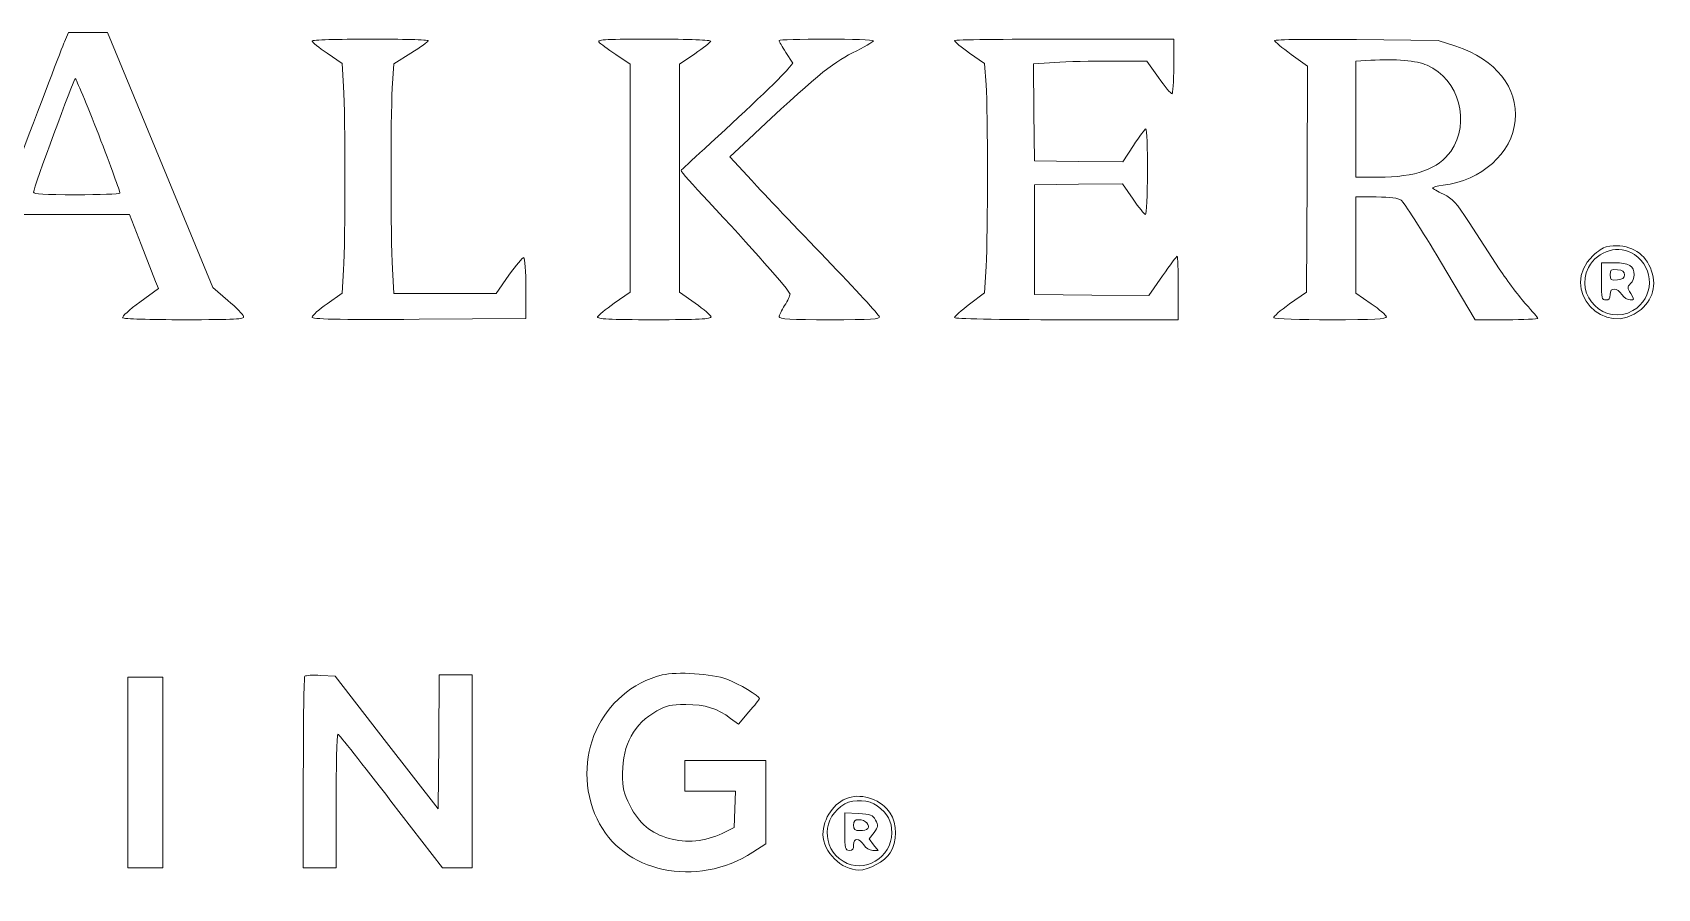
# Model space of a CAD drawing. Header units: millimetres. Extents: x -1 to 613, y -451 to 0.
# Drawn here: x 404 to 613.2, y -450.5 to -340.4 of the extents above; entities that cross this region are included whole.
import ezdxf

# ---------------------------------------------------------------- set-up
doc = ezdxf.new("R2010")
doc.units = ezdxf.units.MM
doc.layers.get('0').update_dxf_attribs({"color": 178, "lineweight": 15, "true_color": 0x000000})

msp = doc.modelspace()

# ---------------------------------------------------------------- linework, layer by layer
for p, q in [((408.63, -340.36), (408.12, -341.55)), ((411.14, -340.36), (408.63, -340.36)), ((413.65, -340.36), (411.14, -340.36)), ((420.43, -356.76), (413.65, -340.36)), ((450.51, -344.4), (452.71, -343.01)), ((500.97, -342.93), (501.85, -344.31)), ((524.62, -343.01), (526.54, -344.37)), ((550.9, -341.21), (536.79, -341.21)), ((550.9, -344.73), (550.9, -341.21)), ((584.91, -341.38), (574.41, -341.26)), ((587.19, -342.14), (584.91, -341.38)), ((441.93, -343.04), (443.85, -344.37)), ((443.85, -344.37), (444.05, -347.33)), ((450.31, -347.53), (450.51, -344.4)), ((479.07, -343.21), (480.91, -344.45)), ((480.91, -344.45), (480.91, -359.13)), ((487.26, -344.45), (489.23, -343.1)), ((487.26, -359.13), (487.26, -344.45)), ((501.85, -344.31), (501.23, -345.07)), ((526.54, -344.37), (526.74, -347.11)), ((532.84, -344.4), (535.57, -344.23)), ((532.89, -350.63), (532.84, -344.4)), ((542.88, -344.03), (547.43, -344.03)), ((547.43, -344.03), (548.92, -346.15)), ((566, -343.18), (568.11, -344.71)), ((568.11, -344.71), (568.06, -359.24)), ((574.32, -344.06), (576.24, -343.94)), ((574.32, -351.51), (574.32, -344.06)), ((532.98, -356.87), (532.89, -350.63)), ((574.32, -358.99), (574.32, -351.51)), ((493.75, -356.36), (496.15, -354.13)), ((545.7, -354.89), (544.32, -357.01)), ((427.23, -373.18), (420.43, -356.76)), ((496.57, -359.41), (493.75, -356.36)), ((538.65, -356.95), (532.98, -356.87)), ((544.32, -357.01), (538.65, -356.95)), ((480.91, -359.13), (480.91, -373.8)), ((487.26, -373.78), (487.26, -359.13)), ((568.06, -359.24), (567.97, -373.78)), ((577.23, -358.99), (574.32, -358.99)), ((532.98, -359.97), (538.65, -359.89)), ((532.98, -367.03), (532.98, -359.97)), ((538.65, -359.89), (544.29, -359.83)), ((544.29, -359.83), (545.65, -361.81)), ((574.32, -367.71), (574.32, -361.53)), ((574.32, -361.53), (576.95, -361.53)), ((402.87, -363.78), (409.67, -363.78)), ((409.67, -363.78), (416.48, -363.78)), ((416.48, -363.78), (417.97, -367.65)), ((592.78, -370.76), (588.91, -364.8)), ((417.97, -367.65), (419.83, -372.42)), ((532.98, -374.09), (532.98, -367.03)), ((574.32, -373.92), (574.32, -367.71)), ((585.24, -369.85), (589.68, -377.33)), ((607.6, -369.99), (605.93, -369.99)), ((605.93, -369.99), (605.93, -372.39)), ((444.05, -370.92), (443.85, -373.92)), ((450.51, -373.94), (450.34, -370.76)), ((465.33, -371.6), (463.66, -373.94)), ((526.74, -370.47), (526.54, -373.89)), ((549.46, -371.69), (547.68, -374.23)), ((420.2, -373.3), (417.8, -375.05)), ((419.83, -372.42), (420.2, -373.3)), ((429.15, -374.85), (427.23, -373.18)), ((443.85, -373.92), (441.93, -375.27)), ((457.09, -373.94), (450.51, -373.94)), ((463.66, -373.94), (457.09, -373.94)), ((467.5, -377.19), (467.5, -373.3)), ((480.91, -373.8), (478.87, -375.21)), ((489.29, -375.21), (487.26, -373.78)), ((526.54, -373.89), (524.62, -375.33)), ((540.34, -374.17), (532.98, -374.09)), ((547.68, -374.23), (540.34, -374.17)), ((551.46, -377.33), (551.46, -373.24)), ((567.97, -373.78), (565.8, -375.3)), ((576.3, -375.27), (574.32, -373.92)), ((453.76, -377.27), (467.5, -377.19)), ((537.07, -377.33), (551.46, -377.33)), ((589.68, -377.33), (593.71, -377.33)), ((418.54, -423.33), (416.28, -423.33)), ((416.28, -423.33), (416.28, -435.61)), ((420.79, -423.33), (418.54, -423.33)), ((420.79, -435.61), (420.79, -423.33)), ((442.95, -423.19), (441.11, -423.11)), ((449.58, -431.74), (442.95, -423.19)), ((456.35, -423.05), (456.3, -431.66)), ((458.47, -423.05), (456.35, -423.05)), ((460.59, -423.05), (458.47, -423.05)), ((460.59, -435.47), (460.59, -423.05)), ((493.86, -428.64), (494.85, -429.37)), ((494.85, -429.37), (496.2, -427.82)), ((456.21, -440.27), (449.58, -431.74)), ((456.3, -431.66), (456.21, -440.27)), ((493.18, -434.06), (487.96, -434.06)), ((487.96, -434.06), (487.96, -436.03)), ((498.4, -434.06), (493.18, -434.06)), ((498.4, -439.42), (498.4, -434.06)), ((416.28, -435.61), (416.28, -447.89)), ((420.79, -447.89), (420.79, -435.61)), ((438.86, -435.67), (438.86, -447.89)), ((460.59, -447.89), (460.59, -435.47)), ((487.96, -436.03), (487.96, -438.01)), ((487.96, -438.01), (491.21, -438.01)), ((491.21, -438.01), (494.48, -438.01)), ((494.48, -438.01), (494.4, -440.32)), ((443.09, -447.89), (443.09, -439.28)), ((450.14, -439.28), (456.78, -447.89)), ((494.4, -440.32), (494.31, -442.67)), ((498.4, -444.78), (498.4, -439.42)), ((510.31, -440.89), (508.56, -440.8)), ((508.56, -440.8), (508.56, -443.23)), ((494.31, -442.67), (492.76, -443.46)), ((511.7, -444.16), (512.32, -443.34)), ((496.71, -445.88), (498.4, -444.78)), ((512.26, -444.9), (511.7, -444.16)), ((512.83, -445.63), (512.26, -444.9)), ((512.15, -445.63), (512.83, -445.63)), ((416.28, -447.89), (418.54, -447.89)), ((418.54, -447.89), (420.79, -447.89)), ((438.86, -447.89), (440.97, -447.89)), ((440.97, -447.89), (443.09, -447.89)), ((456.78, -447.89), (458.7, -447.89)), ((458.7, -447.89), (460.59, -447.89))]:
    msp.add_line(p, q)
for points in [[(408.12, -341.55), (407.84, -342.22), (405.02, -349.62), (401.86, -357.97)], [(447.46, -341.21), (443.26, -341.21), (439.98, -341.32), (439.98, -341.46)], [(439.98, -341.46), (439.98, -341.6), (440.86, -342.31), (441.93, -343.04)], [(454.94, -341.43), (454.94, -341.29), (451.58, -341.21), (447.46, -341.21)], [(452.71, -343.01), (453.95, -342.25), (454.94, -341.55), (454.94, -341.43)], [(484.01, -341.21), (477.94, -341.21), (476.67, -341.26), (476.9, -341.57)], [(476.9, -341.57), (477.07, -341.77), (478.06, -342.5), (479.07, -343.21)], [(491.29, -341.49), (491.35, -341.32), (488.61, -341.21), (484.01, -341.21)], [(489.23, -343.1), (490.33, -342.36), (491.26, -341.63), (491.29, -341.49)], [(496.15, -354.13), (504.73, -346.09), (506.81, -344.34), (509.55, -342.98)], [(506.17, -341.21), (502.84, -341.21), (500.1, -341.29), (500.1, -341.4)], [(500.1, -341.4), (500.1, -341.49), (500.49, -342.19), (500.97, -342.93)], [(512.23, -341.43), (512.23, -341.29), (509.5, -341.21), (506.17, -341.21)], [(509.55, -342.98), (511.02, -342.25), (512.23, -341.55), (512.23, -341.43)], [(536.79, -341.21), (529.03, -341.21), (522.68, -341.29), (522.68, -341.4)], [(522.68, -341.4), (522.68, -341.55), (523.55, -342.25), (524.62, -343.01)], [(574.41, -341.26), (568.62, -341.21), (563.88, -341.26), (563.88, -341.4)], [(563.88, -341.4), (563.88, -341.52), (564.84, -342.34), (566, -343.18)], [(594.84, -351.71), (595.23, -347.42), (592.38, -343.86), (587.19, -342.14)], [(501.23, -345.07), (500.55, -345.95), (495.1, -351.14), (490.5, -355.32)], [(535.57, -344.23), (537.1, -344.11), (540.37, -344.03), (542.88, -344.03)], [(550.67, -348.26), (550.78, -348.26), (550.9, -346.68), (550.9, -344.73)], [(576.24, -343.94), (579.4, -343.75), (582.2, -343.97), (583.49, -344.57)], [(583.49, -344.57), (587.64, -346.4), (589.14, -351.9), (586.54, -355.68)], [(404.14, -360.91), (404.14, -360.34), (409.31, -346.29), (409.5, -346.29)], [(409.5, -346.29), (409.62, -346.29), (410.97, -349.56), (412.52, -353.54)], [(526.74, -347.11), (526.97, -350.63), (526.97, -366.13), (526.74, -370.47)], [(548.92, -346.15), (549.74, -347.3), (550.53, -348.26), (550.67, -348.26)], [(444.05, -347.33), (444.27, -351.2), (444.27, -367.06), (444.05, -370.92)], [(450.34, -370.76), (450.09, -366.69), (450.09, -351.59), (450.31, -347.53)], [(547.31, -352.78), (547.17, -352.78), (546.47, -353.74), (545.7, -354.89)], [(547.51, -358.28), (547.51, -355.26), (547.43, -352.78), (547.31, -352.78)], [(585.55, -360.03), (590.47, -359.47), (594.47, -355.85), (594.84, -351.71)], [(412.52, -353.54), (414.08, -357.55), (415.29, -360.91), (415.23, -361.02)], [(490.5, -355.32), (488.87, -356.79), (487.51, -358.06), (487.48, -358.14)], [(586.54, -355.68), (584.99, -357.91), (582, -358.99), (577.23, -358.99)], [(487.48, -358.14), (487.43, -358.22), (489.01, -360), (490.98, -362.09)], [(506.17, -369.51), (502.44, -365.65), (498.12, -361.1), (496.57, -359.41)], [(547.26, -363.78), (547.4, -363.78), (547.51, -361.33), (547.51, -358.28)], [(409.62, -361.24), (405.44, -361.24), (404.14, -361.16), (404.14, -360.91)], [(415.23, -361.02), (415.18, -361.16), (412.64, -361.24), (409.62, -361.24)], [(545.65, -361.81), (546.41, -362.88), (547.12, -363.78), (547.26, -363.78)], [(576.95, -361.53), (578.84, -361.53), (579.74, -361.64), (580.16, -361.95)], [(584.2, -360.37), (584.2, -360.28), (584.79, -360.12), (585.55, -360.03)], [(585.61, -361.19), (584.85, -360.82), (584.23, -360.45), (584.2, -360.37)], [(588.91, -364.8), (587.22, -362.2), (586.82, -361.75), (585.61, -361.19)], [(490.98, -362.09), (496.29, -367.74), (501.51, -373.66), (501.51, -374.03)], [(580.16, -361.95), (580.5, -362.2), (582.79, -365.76), (585.24, -369.85)], [(604.29, -370.59), (605.48, -368.38), (608.22, -367.62), (610.19, -368.95)], [(606.55, -367.93), (606.21, -368.02), (605.42, -368.53), (604.83, -369.09)], [(612.06, -370.28), (611.04, -368.33), (609.01, -367.45), (606.55, -367.93)], [(467.25, -369.34), (467.08, -369.32), (466.23, -370.33), (465.33, -371.6)], [(467.5, -373.3), (467.5, -371.12), (467.39, -369.4), (467.25, -369.34)], [(513.02, -376.94), (512.97, -376.74), (509.89, -373.38), (506.17, -369.51)], [(551.35, -369.15), (551.26, -369.15), (550.42, -370.3), (549.46, -371.69)], [(551.46, -373.24), (551.46, -370.98), (551.41, -369.15), (551.35, -369.15)], [(604.83, -369.09), (600.37, -373.35), (606.33, -379.96), (611.04, -376)], [(610.16, -371.55), (610.16, -370.42), (609.46, -369.99), (607.6, -369.99)], [(610.19, -368.95), (612.85, -370.7), (612.73, -374.54), (610, -376.15)], [(596.25, -375.36), (595.43, -374.48), (593.85, -372.39), (592.78, -370.76)], [(610, -376.15), (606.44, -378.23), (602.35, -374.23), (604.29, -370.59)], [(607.06, -371.55), (607.06, -370.87), (607.14, -370.81), (607.99, -370.9)], [(607.99, -372.19), (607.14, -372.28), (607.06, -372.22), (607.06, -371.55)], [(607.99, -370.9), (608.67, -370.95), (608.89, -371.12), (608.89, -371.55)], [(608.89, -371.55), (608.89, -371.97), (608.67, -372.14), (607.99, -372.19)], [(609.68, -372.67), (609.97, -372.42), (610.16, -371.91), (610.16, -371.55)], [(611.04, -376), (612.76, -374.54), (613.16, -372.36), (612.06, -370.28)], [(501.51, -374.03), (501.51, -374.23), (501.2, -374.88), (500.8, -375.5)], [(605.93, -372.39), (605.93, -374.59), (605.99, -374.79), (606.5, -374.79)], [(606.5, -374.79), (606.92, -374.79), (607.06, -374.59), (607.06, -374.09)], [(607.06, -374.09), (607.06, -373.58), (607.2, -373.38), (607.6, -373.38)], [(607.6, -373.38), (607.88, -373.38), (608.33, -373.69), (608.58, -374.09)], [(608.58, -374.09), (608.84, -374.48), (609.32, -374.79), (609.63, -374.79)], [(609.71, -373.97), (609.26, -373.21), (609.26, -373.13), (609.68, -372.67)], [(609.63, -374.79), (610.19, -374.79), (610.19, -374.76), (609.71, -373.97)], [(417.8, -375.05), (416.5, -376.03), (415.49, -376.94), (415.6, -377.08)], [(431.18, -376.91), (431.12, -376.68), (430.22, -375.75), (429.15, -374.85)], [(441.93, -375.27), (440.89, -376), (440.01, -376.79), (439.98, -376.99)], [(478.87, -375.21), (477.77, -375.98), (476.81, -376.79), (476.73, -376.96)], [(491.35, -376.96), (491.32, -376.79), (490.42, -375.98), (489.29, -375.21)], [(500.8, -375.5), (500.44, -376.12), (500.1, -376.79), (500.1, -376.96)], [(524.62, -375.33), (523.55, -376.12), (522.68, -376.91), (522.68, -377.05)], [(565.8, -375.3), (564.59, -376.15), (563.68, -376.96), (563.77, -377.08)], [(578.27, -376.96), (578.27, -376.79), (577.37, -376), (576.3, -375.27)], [(597.75, -377.16), (597.75, -377.05), (597.07, -376.26), (596.25, -375.36)], [(415.6, -377.08), (415.69, -377.22), (419.16, -377.33), (423.5, -377.33)], [(423.5, -377.33), (430.16, -377.33), (431.26, -377.27), (431.18, -376.91)], [(439.98, -376.99), (439.98, -377.27), (442.83, -377.33), (453.76, -377.27)], [(476.73, -376.96), (476.65, -377.25), (478.23, -377.33), (483.98, -377.33)], [(483.98, -377.33), (489.68, -377.33), (491.35, -377.25), (491.35, -376.96)], [(500.1, -376.96), (500.1, -377.25), (501.59, -377.33), (506.62, -377.33)], [(506.62, -377.33), (511.98, -377.33), (513.11, -377.27), (513.02, -376.94)], [(522.68, -377.05), (522.68, -377.22), (527.81, -377.33), (537.07, -377.33)], [(563.77, -377.08), (563.85, -377.22), (567.15, -377.33), (571.1, -377.33)], [(571.1, -377.33), (576.66, -377.33), (578.27, -377.25), (578.27, -376.96)], [(593.71, -377.33), (595.94, -377.33), (597.75, -377.25), (597.75, -377.16)], [(439.05, -423.22), (438.94, -423.33), (438.86, -428.92), (438.86, -435.67)], [(441.11, -423.11), (440.1, -423.05), (439.17, -423.11), (439.05, -423.22)], [(485.06, -423.05), (477.12, -425.05), (473.09, -433.97), (476.67, -441.59)], [(493.35, -423.59), (491.55, -422.91), (486.83, -422.6), (485.06, -423.05)], [(497.56, -426.1), (497.56, -425.76), (494.93, -424.18), (493.35, -423.59)], [(496.2, -427.82), (496.94, -426.97), (497.56, -426.21), (497.56, -426.1)], [(479.95, -435.67), (479.95, -432.03), (481.47, -429.29), (484.35, -427.68)], [(484.35, -427.68), (485.65, -426.97), (486.13, -426.86), (488.1, -426.86)], [(488.1, -426.86), (490.56, -426.86), (492.2, -427.37), (493.86, -428.64)], [(443.09, -439.28), (443.09, -434.54), (443.17, -430.67), (443.31, -430.67)], [(443.31, -430.67), (443.43, -430.67), (446.5, -434.57), (450.14, -439.28)], [(480.93, -439.9), (480.03, -438.18), (479.95, -437.75), (479.95, -435.67)], [(509.02, -438.86), (507.21, -439.42), (505.74, -441.54), (505.74, -443.57)], [(508.56, -439.65), (509.78, -439), (511.67, -439.11), (512.74, -439.9)], [(514.41, -440.83), (513.28, -439.14), (510.88, -438.26), (509.02, -438.86)], [(485.93, -444.1), (483.59, -443.43), (482.06, -442.16), (480.93, -439.9)], [(508.34, -447.04), (505.52, -445.32), (505.63, -441.25), (508.56, -439.65)], [(512.49, -441.73), (512.12, -441.06), (511.89, -440.97), (510.31, -440.89)], [(512.74, -439.9), (514.1, -440.92), (514.6, -441.88), (514.6, -443.37)], [(514.41, -445.94), (515.31, -444.61), (515.31, -442.13), (514.41, -440.83)], [(476.67, -441.59), (479.89, -448.51), (489.49, -450.54), (496.71, -445.88)], [(514.6, -443.37), (514.6, -446.56), (511.02, -448.68), (508.34, -447.04)], [(508.56, -443.23), (508.56, -445.43), (508.62, -445.63), (509.13, -445.63)], [(509.69, -442.38), (509.69, -441.82), (509.83, -441.68), (510.37, -441.68)], [(510.51, -443.09), (509.83, -443.09), (509.69, -442.98), (509.69, -442.38)], [(510.37, -441.68), (510.74, -441.68), (511.19, -441.88), (511.39, -442.1)], [(511.39, -442.1), (511.87, -442.67), (511.5, -443.09), (510.51, -443.09)], [(512.32, -443.34), (512.88, -442.55), (512.88, -442.44), (512.49, -441.73)], [(492.76, -443.46), (490.67, -444.47), (488.08, -444.73), (485.93, -444.1)], [(505.74, -443.57), (505.77, -445.83), (508.11, -448.17), (510.37, -448.17)], [(509.13, -445.63), (509.55, -445.63), (509.69, -445.43), (509.69, -444.92)], [(509.69, -444.92), (509.69, -444.5), (509.86, -444.22), (510.12, -444.22)], [(510.12, -444.22), (510.34, -444.22), (510.74, -444.53), (510.99, -444.92)], [(510.99, -444.92), (511.27, -445.35), (511.73, -445.63), (512.15, -445.63)], [(510.37, -448.17), (511.67, -448.17), (513.67, -447.04), (514.41, -445.94)]]:
    msp.add_open_spline(points, degree=3)

doc.saveas('drawing.dxf')
